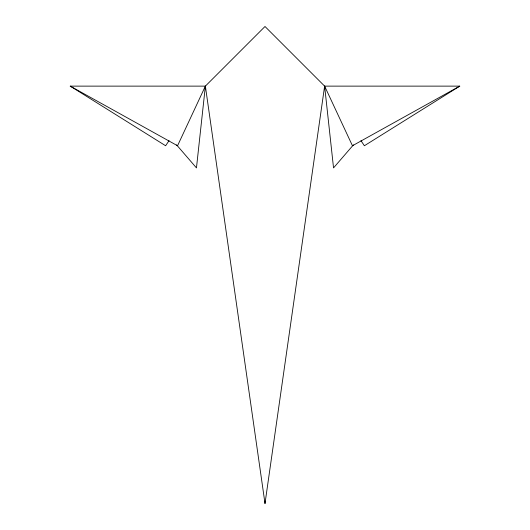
<?xml version="1.0" encoding="UTF-8"?>
<svg xmlns="http://www.w3.org/2000/svg" width="530" height="530" viewBox="0 0 530 530"><rect width="100%" height="100%" fill="white"/><g stroke="black" fill="none" stroke-linecap="round" stroke-linejoin="round"><path stroke-width="0.79" d="M169.03 140.649L165.625 145.75L70.225 86.125L205.375 86.125L265 503.5L324.625 86.125L459.775 86.125L352.45 145.75L324.625 86.125L265 26.5L205.375 86.125L196.464 167.911L176.629 144.928M205.375 86.125L177.55 145.75L70.225 86.125M353.371 144.928L333.536 167.911L324.625 86.125M459.775 86.125L364.375 145.75L360.97 140.649M265 501.016L265 503.5"/></g></svg>
